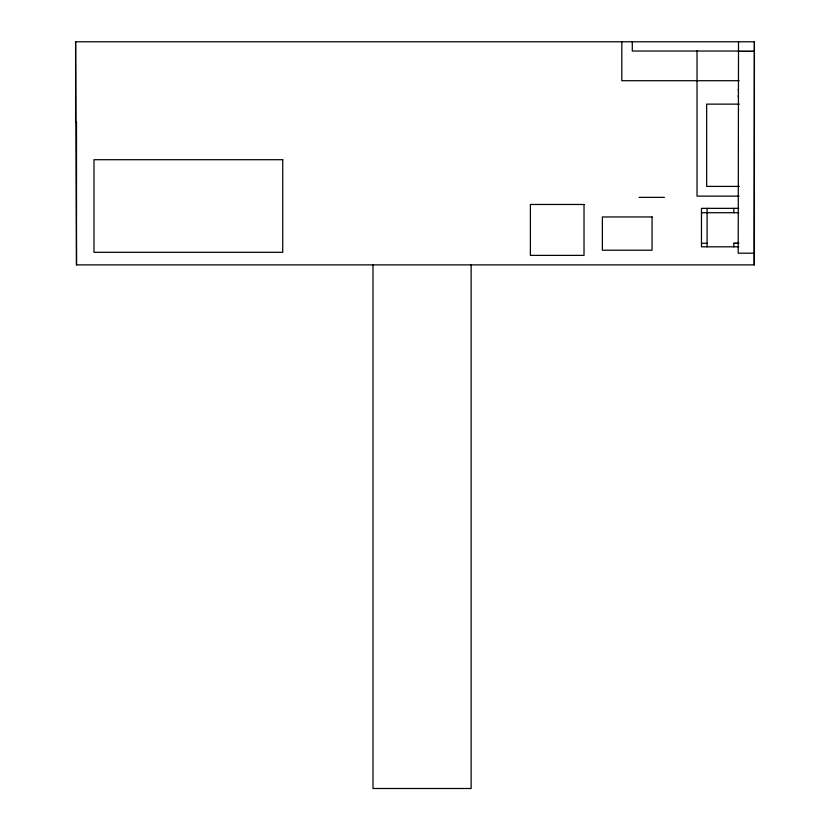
<?xml version="1.0" encoding="UTF-8"?>
<svg xmlns="http://www.w3.org/2000/svg" width="830" height="830" viewBox="0 0 830 830"><rect width="100%" height="100%" fill="white"/><g stroke="black" fill="none" stroke-linecap="round" stroke-linejoin="round"><path stroke-width="1.25" d="M738.358 97.245L738.358 95.377M738.358 90.812L738.358 88.924M754.055 264.874L754.397 41.78L75.603 41.78L75.603 121.688L76.505 121.688L76.505 264.874L754.397 264.874L754.397 41.78M738.513 51.035L632.294 51.035L632.294 41.78M739.094 80.707L621.815 80.707L621.815 41.78M739.343 104.134L706.652 104.134L706.652 186.408L739.343 186.408M739.094 196.129L697.024 196.129L697.024 50.568M639.059 197.364L664.436 197.364M738.721 208.351L701.475 208.351L701.475 246.821L738.721 246.821M701.475 212.719L738.721 212.719M701.475 243.304L707.087 243.304M733.824 243.304L738.721 243.304L733.824 243.304L733.824 246.821M754.076 253.212L738.212 253.192L738.513 41.78M75.603 41.78L76.505 264.874M733.824 208.351L733.824 212.719M707.087 208.351L707.087 246.821M471.139 264.874L471.139 788.5L372.992 788.5L372.992 264.874M754.377 51.336L738.513 51.336L754.377 51.356M282.729 159.702L93.987 159.702L93.987 252.32L282.729 252.32L282.729 159.702M584.029 204.471L530.391 204.471L530.391 255.381L584.029 255.381L584.029 204.471M652.069 216.962L602.373 216.962L602.373 250.214L652.069 250.214L652.069 216.962"/></g></svg>
